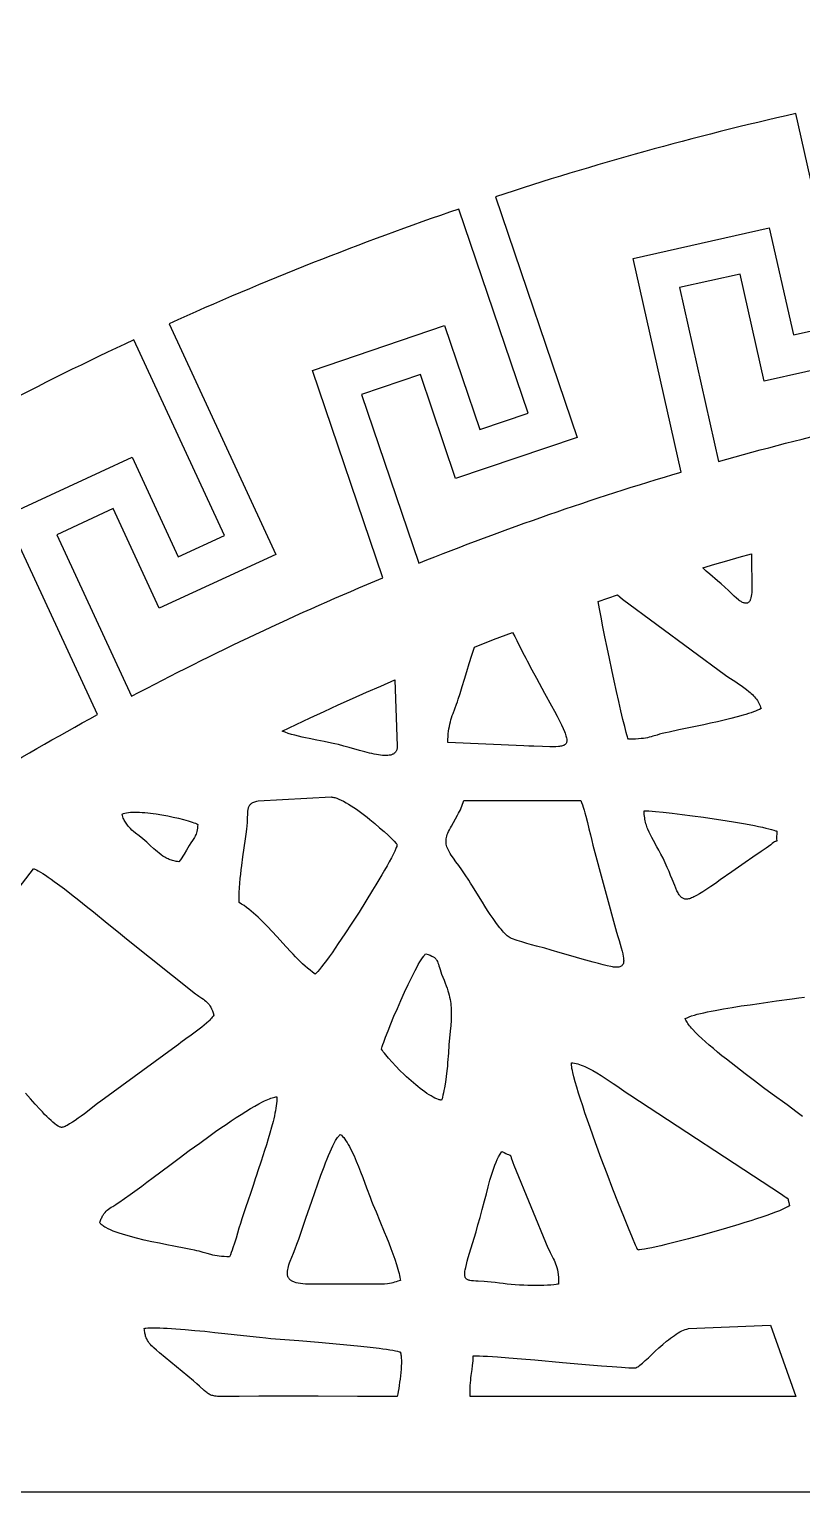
# Model space of a CAD drawing. Header units: millimetres. Extents: x -62 to 1999, y 2324 to 3190.
# Drawn here: x 504.6 to 744, y 2324 to 2777.4 of the extents above; entities that cross this region are included whole.
import ezdxf

# ---------------------------------------------------------------- set-up
doc = ezdxf.new("R2010")
doc.units = ezdxf.units.MM
doc.layers.add('Default_Layer', color=1, linetype='Continuous')

msp = doc.modelspace()

# ---------------------------------------------------------------- linework, layer by layer
at = {"layer": 'Default_Layer'}
for points in [[(-62.32, 2323.98), (1998.88, 2323.98), (1998.88, 3189.82), (-62.32, 3189.82)], [(713.3, 2610.4), (717.05, 2611.52), (720.81, 2612.63), (724.6, 2613.72), (728.41, 2614.8), (728.39, 2614.34), (728.38, 2613.42), (728.38, 2612.51), (728.41, 2610.69), (728.5, 2607.2), (728.53, 2605.59), (728.53, 2604.83), (728.53, 2604.11), (728.5, 2603.42), (728.47, 2602.78), (728.41, 2602.18), (728.33, 2601.63), (728.23, 2601.13), (728.1, 2600.69), (728.03, 2600.49), (727.95, 2600.31), (727.86, 2600.14), (727.76, 2599.99), (727.66, 2599.86), (727.55, 2599.74), (727.42, 2599.64), (727.29, 2599.56), (727.15, 2599.49), (727, 2599.45), (726.84, 2599.42), (726.67, 2599.42), (726.49, 2599.43), (726.3, 2599.46), (726.1, 2599.52), (725.89, 2599.6), (725.66, 2599.69), (725.42, 2599.82), (725.17, 2599.96), (724.91, 2600.13), (724.63, 2600.32), (724.35, 2600.53), (723.73, 2601.03), (723.05, 2601.64), (722.32, 2602.34), (721.8, 2602.86), (721.26, 2603.37), (720.15, 2604.39), (719, 2605.41), (717.84, 2606.42), (715.52, 2608.42), (714.39, 2609.41)], [(680.9, 2599.98), (686.87, 2602), (687.6, 2601.42), (688.42, 2600.75), (720.39, 2577.11), (721.11, 2576.6), (721.88, 2576.09), (723.51, 2575.04), (724.35, 2574.5), (725.18, 2573.93), (726.01, 2573.35), (726.82, 2572.75), (727.61, 2572.12), (727.98, 2571.8), (728.35, 2571.47), (728.7, 2571.13), (729.04, 2570.78), (729.36, 2570.42), (729.67, 2570.06), (729.96, 2569.69), (730.23, 2569.31), (730.48, 2568.91), (730.71, 2568.51), (730.91, 2568.1), (731.09, 2567.68), (731.25, 2567.25), (731.38, 2566.8), (730.88, 2566.54), (730.32, 2566.28), (729.69, 2566.01), (729.01, 2565.75), (728.28, 2565.49), (727.5, 2565.22), (726.67, 2564.96), (725.81, 2564.7), (723.97, 2564.18), (722.01, 2563.67), (719.97, 2563.17), (717.87, 2562.68), (715.75, 2562.21), (713.64, 2561.75), (709.56, 2560.9), (705.88, 2560.15), (702.86, 2559.52), (701.75, 2559.27), (700.78, 2559.03), (699.92, 2558.8), (699.17, 2558.59), (697.87, 2558.21), (697.29, 2558.05), (696.72, 2557.89), (696.15, 2557.76), (695.55, 2557.64), (694.9, 2557.54), (694.19, 2557.46), (693.39, 2557.39), (692.48, 2557.35), (691.44, 2557.32), (690.25, 2557.32), (690.13, 2557.62), (689.98, 2558.06), (689.81, 2558.65), (689.61, 2559.38), (689.14, 2561.19), (688.59, 2563.43), (687.97, 2566.04), (687.29, 2568.95), (686.58, 2572.09), (685.85, 2575.4), (685.11, 2578.81), (684.37, 2582.26), (683.65, 2585.68), (682.97, 2588.99), (682.34, 2592.15), (681.78, 2595.08), (681.29, 2597.71)], [(642.63, 2585.87), (648.5, 2588.16), (654.4, 2590.42), (655.04, 2589.17), (655.68, 2587.94), (656.88, 2585.54), (657.96, 2583.38), (658.44, 2582.44), (658.88, 2581.6), (660.38, 2578.81), (661.78, 2576.21), (664.3, 2571.59), (666.43, 2567.68), (667.35, 2565.97), (668.17, 2564.42), (668.89, 2563.02), (669.52, 2561.77), (670.04, 2560.64), (670.47, 2559.65), (670.65, 2559.19), (670.8, 2558.77), (670.92, 2558.38), (671.03, 2558.01), (671.1, 2557.67), (671.16, 2557.35), (671.18, 2557.06), (671.18, 2556.79), (671.16, 2556.54), (671.11, 2556.32), (671.04, 2556.12), (670.94, 2555.93), (670.82, 2555.77), (670.67, 2555.62), (670.5, 2555.5), (670.3, 2555.38), (670.08, 2555.29), (669.83, 2555.2), (669.55, 2555.13), (669.25, 2555.08), (668.93, 2555.03), (668.57, 2555), (667.8, 2554.96), (666.92, 2554.95), (665.93, 2554.97), (663.66, 2555.05), (660.97, 2555.15), (659.47, 2555.18), (657.87, 2555.2), (634.36, 2556.25), (634.37, 2557.21), (634.41, 2558.11), (634.47, 2558.96), (634.56, 2559.77), (634.66, 2560.53), (634.79, 2561.26), (634.94, 2561.96), (635.11, 2562.64), (635.29, 2563.3), (635.5, 2563.96), (635.71, 2564.62), (635.95, 2565.29), (636.46, 2566.66), (637.01, 2568.14), (637.27, 2568.87), (637.55, 2569.67), (638.14, 2571.51), (638.78, 2573.59), (639.47, 2575.86), (640.2, 2578.28), (640.98, 2580.79), (641.79, 2583.34), (642.2, 2584.61)], [(582.97, 2559.77), (587.31, 2561.85), (591.66, 2563.9), (596.02, 2565.93), (600.39, 2567.93), (604.76, 2569.9), (609.14, 2571.85), (613.52, 2573.78), (617.9, 2575.67), (618.64, 2555.18), (618.63, 2554.91), (618.61, 2554.67), (618.58, 2554.43), (618.53, 2554.21), (618.47, 2554.01), (618.4, 2553.81), (618.31, 2553.63), (618.22, 2553.46), (618.11, 2553.31), (617.99, 2553.16), (617.86, 2553.03), (617.71, 2552.91), (617.56, 2552.79), (617.39, 2552.69), (617.22, 2552.6), (617.03, 2552.52), (616.84, 2552.45), (616.63, 2552.39), (616.19, 2552.3), (615.71, 2552.25), (615.2, 2552.22), (614.66, 2552.23), (614.08, 2552.27), (613.48, 2552.34), (612.84, 2552.43), (612.18, 2552.54), (611.5, 2552.68), (610.79, 2552.83), (610.07, 2553), (608.56, 2553.39), (607, 2553.82), (603.74, 2554.73), (602.09, 2555.18), (600.43, 2555.61), (599.35, 2555.87), (598.25, 2556.11), (596, 2556.58), (593.7, 2557.03), (591.4, 2557.49), (590.26, 2557.72), (589.14, 2557.97), (588.03, 2558.23), (586.95, 2558.5), (585.9, 2558.78), (584.88, 2559.09), (583.9, 2559.42)], [(593.17, 2484.45), (592.39, 2485.04), (591.62, 2485.66), (590.85, 2486.3), (590.09, 2486.97), (589.34, 2487.66), (588.59, 2488.38), (587.85, 2489.11), (587.11, 2489.85), (586.38, 2490.61), (585.65, 2491.38), (584.2, 2492.94), (581.33, 2496.11), (579.9, 2497.67), (578.47, 2499.2), (577.76, 2499.95), (577.04, 2500.68), (576.32, 2501.39), (575.6, 2502.08), (574.87, 2502.75), (574.14, 2503.4), (573.4, 2504.01), (572.67, 2504.6), (571.92, 2505.16), (571.17, 2505.69), (570.42, 2506.17), (569.66, 2506.62), (569.67, 2508.21), (569.72, 2509.75), (569.79, 2511.23), (569.89, 2512.67), (570.01, 2514.08), (570.15, 2515.46), (570.3, 2516.82), (570.47, 2518.17), (570.85, 2520.85), (571.24, 2523.58), (571.65, 2526.4), (571.84, 2527.87), (572.03, 2529.38), (572.15, 2530.46), (572.22, 2531.45), (572.26, 2532.34), (572.29, 2533.15), (572.31, 2533.89), (572.34, 2534.55), (572.39, 2535.14), (572.42, 2535.41), (572.47, 2535.66), (572.52, 2535.91), (572.58, 2536.13), (572.66, 2536.35), (572.76, 2536.55), (572.87, 2536.74), (572.99, 2536.92), (573.14, 2537.09), (573.31, 2537.25), (573.5, 2537.4), (573.71, 2537.54), (573.95, 2537.67), (574.21, 2537.79), (574.5, 2537.91), (574.82, 2538.02), (575.18, 2538.13), (575.56, 2538.23), (598.14, 2539.39), (598.41, 2539.37), (598.69, 2539.32), (598.98, 2539.26), (599.28, 2539.19), (599.59, 2539.09), (599.92, 2538.98), (600.59, 2538.72), (601.29, 2538.4), (602.02, 2538.03), (602.78, 2537.61), (603.56, 2537.15), (604.36, 2536.65), (605.17, 2536.12), (605.99, 2535.56), (606.82, 2534.97), (607.65, 2534.36), (608.48, 2533.73), (609.3, 2533.09), (610.11, 2532.44), (611.69, 2531.14), (613.19, 2529.86), (614.57, 2528.63), (615.8, 2527.5), (616.85, 2526.49), (617.7, 2525.64), (618.3, 2524.98), (618.51, 2524.74), (618.64, 2524.56), (618.57, 2524.32), (618.48, 2524.04), (618.36, 2523.71), (618.22, 2523.36), (617.85, 2522.54), (617.38, 2521.58), (616.83, 2520.51), (616.19, 2519.32), (615.48, 2518.03), (614.7, 2516.65), (613.86, 2515.2), (612.96, 2513.67), (612.01, 2512.09), (611.03, 2510.46), (608.95, 2507.09), (606.8, 2503.67), (604.62, 2500.28), (602.46, 2497), (600.39, 2493.91), (599.4, 2492.47), (598.45, 2491.11), (597.55, 2489.84), (596.7, 2488.68), (595.92, 2487.63), (595.21, 2486.7), (594.57, 2485.91), (594.01, 2485.26), (593.76, 2485), (593.54, 2484.77), (593.34, 2484.59)], [(533.81, 2534.23), (534.27, 2534.36), (534.78, 2534.47), (535.35, 2534.56), (535.96, 2534.62), (536.62, 2534.65), (537.32, 2534.66), (538.06, 2534.66), (538.84, 2534.63), (539.64, 2534.58), (540.47, 2534.52), (541.32, 2534.44), (542.18, 2534.34), (543.06, 2534.23), (543.95, 2534.11), (545.74, 2533.82), (547.52, 2533.5), (549.25, 2533.15), (550.9, 2532.77), (552.44, 2532.38), (553.85, 2531.98), (554.48, 2531.79), (555.07, 2531.59), (555.61, 2531.4), (556.09, 2531.22), (556.51, 2531.04), (556.87, 2530.86), (556.81, 2530.23), (556.74, 2529.66), (556.65, 2529.15), (556.55, 2528.68), (556.43, 2528.26), (556.3, 2527.88), (556.15, 2527.52), (555.99, 2527.19), (555.81, 2526.86), (555.62, 2526.54), (555.2, 2525.89), (554.71, 2525.18), (554.17, 2524.33), (553.73, 2523.6), (553.33, 2522.91), (552.61, 2521.67), (552.26, 2521.08), (551.89, 2520.5), (551.48, 2519.91), (551.02, 2519.3), (550.6, 2519.35), (550.19, 2519.41), (549.8, 2519.48), (549.42, 2519.57), (549.04, 2519.67), (548.68, 2519.78), (548.32, 2519.91), (547.98, 2520.04), (547.64, 2520.19), (547.31, 2520.35), (546.99, 2520.51), (546.67, 2520.69), (546.06, 2521.07), (545.46, 2521.48), (544.89, 2521.92), (544.32, 2522.38), (543.77, 2522.86), (543.22, 2523.35), (542.13, 2524.37), (541.01, 2525.39), (540.42, 2525.9), (539.83, 2526.38), (538.65, 2527.3), (537.52, 2528.2), (536.97, 2528.65), (536.45, 2529.12), (535.95, 2529.61), (535.47, 2530.11), (535.25, 2530.38), (535.03, 2530.65), (534.82, 2530.93), (534.62, 2531.23), (534.43, 2531.53), (534.25, 2531.84), (534.08, 2532.17), (533.92, 2532.5), (533.77, 2532.85), (533.64, 2533.22), (533.51, 2533.6), (533.4, 2534)], [(686.3, 2486.57), (686.04, 2486.59), (685.7, 2486.63), (685.3, 2486.69), (684.83, 2486.78), (683.73, 2487.02), (682.43, 2487.34), (680.97, 2487.72), (679.38, 2488.15), (675.96, 2489.1), (672.46, 2490.12), (669.17, 2491.08), (666.36, 2491.9), (664.34, 2492.47), (661.78, 2493.16), (660.29, 2493.56), (658.75, 2493.99), (657.25, 2494.43), (655.85, 2494.88), (655.21, 2495.1), (654.62, 2495.31), (654.09, 2495.53), (653.64, 2495.73), (653.34, 2495.89), (653.03, 2496.11), (652.69, 2496.38), (652.35, 2496.69), (651.99, 2497.05), (651.61, 2497.44), (651.23, 2497.88), (650.83, 2498.35), (650.43, 2498.84), (650.02, 2499.37), (649.18, 2500.49), (648.34, 2501.69), (647.49, 2502.94), (646.65, 2504.21), (645.83, 2505.48), (645.05, 2506.72), (644.3, 2507.91), (642, 2511.69), (641.39, 2512.66), (640.8, 2513.57), (639.67, 2515.26), (638.63, 2516.76), (637.68, 2518.1), (636.82, 2519.3), (636.05, 2520.38), (635.39, 2521.36), (635.09, 2521.83), (634.83, 2522.27), (634.59, 2522.7), (634.38, 2523.12), (634.2, 2523.52), (634.05, 2523.93), (633.94, 2524.33), (633.85, 2524.72), (633.79, 2525.12), (633.77, 2525.53), (633.78, 2525.94), (633.82, 2526.36), (633.89, 2526.79), (634.01, 2527.23), (634.15, 2527.7), (634.33, 2528.18), (634.55, 2528.69), (634.81, 2529.22), (635.11, 2529.8), (635.42, 2530.37), (636.06, 2531.51), (636.71, 2532.63), (637.34, 2533.75), (637.64, 2534.31), (637.93, 2534.87), (638.21, 2535.43), (638.47, 2535.99), (638.7, 2536.55), (638.91, 2537.12), (639.1, 2537.69), (639.26, 2538.26), (675.5, 2538.27), (675.75, 2537.66), (676, 2536.96), (676.26, 2536.18), (676.52, 2535.33), (676.78, 2534.43), (677.04, 2533.48), (677.55, 2531.51), (678.04, 2529.52), (678.5, 2527.61), (678.93, 2525.88), (679.3, 2524.42), (686.63, 2497.47), (687, 2496.11), (687.37, 2494.85), (688.02, 2492.61), (688.29, 2491.62), (688.51, 2490.73), (688.68, 2489.93), (688.74, 2489.56), (688.78, 2489.21), (688.8, 2488.89), (688.81, 2488.59), (688.79, 2488.3), (688.76, 2488.05), (688.7, 2487.81), (688.62, 2487.59), (688.51, 2487.4), (688.38, 2487.22), (688.22, 2487.07), (688.04, 2486.94), (687.82, 2486.82), (687.58, 2486.73), (687.31, 2486.66), (687, 2486.61), (686.67, 2486.58)], [(736.26, 2528.75), (736.21, 2527.88), (736.18, 2527.2), (736.18, 2526.68), (736.2, 2526.3), (736.23, 2525.87), (736.24, 2525.78), (736.22, 2525.73), (736.18, 2525.72), (736.1, 2525.71), (735.98, 2525.68), (735.8, 2525.61), (735.56, 2525.49), (735.25, 2525.27), (734.86, 2524.95), (734.39, 2524.5), (733, 2523.54), (731.41, 2522.43), (728.85, 2520.69), (726.49, 2519.05), (722.29, 2516.13), (718.75, 2513.65), (717.21, 2512.58), (715.81, 2511.61), (714.53, 2510.76), (713.38, 2510.01), (712.35, 2509.37), (711.41, 2508.83), (710.98, 2508.6), (710.58, 2508.4), (710.19, 2508.22), (709.83, 2508.07), (709.49, 2507.95), (709.16, 2507.85), (708.85, 2507.78), (708.56, 2507.73), (708.29, 2507.71), (708.03, 2507.71), (707.78, 2507.74), (707.55, 2507.79), (707.32, 2507.87), (707.11, 2507.97), (706.91, 2508.09), (706.71, 2508.25), (706.52, 2508.42), (706.34, 2508.62), (706.16, 2508.85), (705.99, 2509.09), (705.82, 2509.37), (705.65, 2509.66), (705.31, 2510.33), (704.97, 2511.08), (704.61, 2511.93), (703.81, 2513.91), (703.36, 2515.03), (702.86, 2516.25), (702.3, 2517.55), (701.67, 2518.94), (701, 2520.36), (700.35, 2521.65), (699.73, 2522.84), (699.13, 2523.93), (698.04, 2525.9), (697.54, 2526.81), (697.08, 2527.68), (696.67, 2528.52), (696.3, 2529.36), (696.13, 2529.79), (695.97, 2530.21), (695.83, 2530.65), (695.7, 2531.09), (695.58, 2531.53), (695.47, 2531.99), (695.38, 2532.47), (695.31, 2532.95), (695.24, 2533.46), (695.2, 2533.98), (695.16, 2534.52), (695.15, 2535.09), (695.83, 2535.07), (696.65, 2535.04), (697.6, 2534.98), (698.65, 2534.89), (701.08, 2534.66), (703.86, 2534.36), (706.9, 2533.99), (710.14, 2533.56), (713.5, 2533.09), (716.89, 2532.6), (720.25, 2532.08), (723.5, 2531.55), (726.55, 2531.02), (729.34, 2530.5), (730.6, 2530.25), (731.78, 2530), (732.84, 2529.76), (733.8, 2529.54), (734.62, 2529.32), (735.32, 2529.12), (735.87, 2528.93), (736.09, 2528.84)], [(632.37, 2445.39), (632.14, 2445.42), (631.91, 2445.46), (631.67, 2445.52), (631.41, 2445.59), (630.89, 2445.79), (630.32, 2446.03), (629.74, 2446.33), (629.12, 2446.68), (628.49, 2447.07), (627.83, 2447.5), (627.16, 2447.97), (626.47, 2448.47), (625.77, 2449.01), (625.07, 2449.57), (624.36, 2450.15), (623.65, 2450.76), (622.93, 2451.38), (622.23, 2452.02), (621.53, 2452.66), (620.83, 2453.31), (619.49, 2454.62), (618.22, 2455.92), (617.05, 2457.17), (615.99, 2458.36), (615.52, 2458.91), (615.08, 2459.44), (614.68, 2459.94), (614.33, 2460.4), (614.03, 2460.83), (613.78, 2461.21), (613.87, 2461.58), (614.01, 2462.06), (614.21, 2462.65), (614.45, 2463.33), (615.05, 2464.96), (615.8, 2466.89), (616.67, 2469.05), (617.64, 2471.39), (618.69, 2473.83), (619.78, 2476.33), (620.9, 2478.82), (622.03, 2481.24), (623.13, 2483.52), (623.66, 2484.59), (624.18, 2485.6), (624.69, 2486.55), (625.17, 2487.43), (625.63, 2488.23), (626.07, 2488.94), (626.47, 2489.55), (626.84, 2490.07), (627.02, 2490.28), (627.18, 2490.47), (627.34, 2490.62), (627.48, 2490.75), (628.23, 2490.52), (628.86, 2490.29), (629.39, 2490.06), (629.62, 2489.94), (629.83, 2489.82), (630.02, 2489.7), (630.2, 2489.57), (630.35, 2489.44), (630.49, 2489.3), (630.62, 2489.16), (630.73, 2489.01), (630.84, 2488.85), (630.93, 2488.69), (631.1, 2488.33), (631.25, 2487.94), (631.39, 2487.5), (631.54, 2487.02), (631.7, 2486.48), (631.9, 2485.88), (632.13, 2485.21), (632.41, 2484.48), (633.17, 2482.57), (633.5, 2481.69), (633.8, 2480.86), (634.07, 2480.08), (634.31, 2479.33), (634.52, 2478.62), (634.71, 2477.94), (634.87, 2477.27), (635.01, 2476.63), (635.13, 2476), (635.22, 2475.38), (635.29, 2474.76), (635.35, 2474.14), (635.38, 2473.51), (635.4, 2472.87), (635.4, 2472.22), (635.39, 2471.54), (635.36, 2470.84), (635.32, 2470.11), (635.21, 2468.52), (635.06, 2466.76), (634.68, 2462.51), (634.48, 2459.95), (634.27, 2457.05), (634.17, 2455.91), (634.01, 2454.43), (633.8, 2452.74), (633.55, 2450.96), (633.27, 2449.21), (633.12, 2448.38), (632.97, 2447.61), (632.82, 2446.91), (632.67, 2446.3), (632.52, 2445.79)], [(693.17, 2398.93), (692.88, 2399.56), (692.5, 2400.41), (691.52, 2402.71), (690.28, 2405.72), (688.83, 2409.32), (687.21, 2413.39), (685.48, 2417.83), (683.69, 2422.51), (681.88, 2427.33), (680.1, 2432.17), (679.23, 2434.56), (678.4, 2436.91), (677.59, 2439.21), (676.82, 2441.45), (676.1, 2443.6), (675.43, 2445.66), (674.81, 2447.6), (674.26, 2449.43), (673.77, 2451.11), (673.36, 2452.65), (673.03, 2454.01), (672.9, 2454.63), (672.79, 2455.2), (672.7, 2455.72), (672.64, 2456.19), (672.6, 2456.61), (672.59, 2456.97), (673.05, 2456.94), (673.53, 2456.87), (674.04, 2456.77), (674.56, 2456.63), (675.1, 2456.46), (675.66, 2456.26), (676.23, 2456.03), (676.82, 2455.77), (677.42, 2455.49), (678.02, 2455.19), (678.64, 2454.87), (679.26, 2454.53), (680.52, 2453.81), (681.79, 2453.04), (683.06, 2452.23), (684.31, 2451.41), (685.53, 2450.59), (686.71, 2449.78), (688.89, 2448.27), (689.87, 2447.6), (690.76, 2447.01), (737.72, 2416.29), (738.17, 2415.92), (738.54, 2415.64), (738.84, 2415.42), (739.08, 2415.26), (739.42, 2415.05), (739.53, 2414.97), (739.62, 2414.9), (739.68, 2414.81), (739.73, 2414.69), (739.77, 2414.54), (739.82, 2414.33), (739.95, 2413.69), (740.19, 2412.67), (739.95, 2412.51), (739.66, 2412.34), (739.33, 2412.16), (738.96, 2411.97), (738.08, 2411.56), (737.05, 2411.12), (735.87, 2410.66), (734.55, 2410.17), (733.11, 2409.65), (731.57, 2409.12), (729.92, 2408.57), (728.2, 2408.01), (726.39, 2407.44), (724.53, 2406.86), (720.67, 2405.7), (716.71, 2404.55), (712.75, 2403.45), (708.89, 2402.4), (705.22, 2401.45), (701.84, 2400.62), (700.29, 2400.25), (698.85, 2399.92), (697.53, 2399.63), (696.34, 2399.39), (695.3, 2399.2), (694.42, 2399.05), (693.7, 2398.96), (693.41, 2398.94)], [(566.67, 2396.84), (565.81, 2396.85), (565.01, 2396.88), (564.24, 2396.94), (563.52, 2397.02), (562.84, 2397.13), (562.18, 2397.24), (561.55, 2397.37), (560.93, 2397.52), (559.72, 2397.84), (558.5, 2398.18), (557.23, 2398.53), (556.56, 2398.7), (555.85, 2398.87), (554.67, 2399.11), (553.17, 2399.41), (549.41, 2400.13), (547.25, 2400.55), (544.97, 2401), (542.61, 2401.5), (540.24, 2402.03), (537.9, 2402.59), (536.76, 2402.89), (535.64, 2403.19), (534.55, 2403.5), (533.51, 2403.82), (532.5, 2404.14), (531.55, 2404.48), (530.66, 2404.82), (529.83, 2405.16), (529.07, 2405.51), (528.38, 2405.87), (528.07, 2406.05), (527.78, 2406.24), (527.51, 2406.42), (527.26, 2406.61), (527.04, 2406.79), (526.84, 2406.98), (526.67, 2407.17), (526.52, 2407.37), (526.62, 2407.72), (526.72, 2408.05), (526.83, 2408.37), (526.95, 2408.67), (527.07, 2408.95), (527.2, 2409.22), (527.34, 2409.48), (527.48, 2409.72), (527.63, 2409.95), (527.78, 2410.17), (528.11, 2410.57), (528.45, 2410.94), (528.82, 2411.27), (529.21, 2411.59), (529.62, 2411.88), (530.05, 2412.17), (530.49, 2412.45), (531.42, 2413.04), (531.9, 2413.35), (532.4, 2413.69), (534.15, 2414.92), (535.88, 2416.16), (539.47, 2418.75), (541.05, 2419.91), (543.07, 2421.41), (548.15, 2425.22), (551.09, 2427.42), (554.21, 2429.73), (557.44, 2432.09), (560.73, 2434.46), (562.38, 2435.62), (564.01, 2436.76), (565.63, 2437.88), (567.22, 2438.95), (568.77, 2439.98), (570.29, 2440.97), (571.75, 2441.89), (573.16, 2442.75), (574.5, 2443.53), (575.77, 2444.24), (576.95, 2444.86), (577.51, 2445.14), (578.05, 2445.39), (578.56, 2445.61), (579.05, 2445.81), (579.51, 2445.98), (579.94, 2446.12), (580.34, 2446.24), (580.72, 2446.32), (581.06, 2446.38), (581.38, 2446.4), (581.37, 2445.77), (581.33, 2445.1), (581.26, 2444.4), (581.17, 2443.67), (581.05, 2442.91), (580.91, 2442.12), (580.76, 2441.31), (580.58, 2440.48), (580.39, 2439.63), (580.18, 2438.76), (579.72, 2436.99), (579.22, 2435.19), (578.68, 2433.38), (578.12, 2431.58), (577.56, 2429.81), (576.45, 2426.44), (575.45, 2423.44), (575.02, 2422.13), (574.65, 2420.97), (574.12, 2419.28), (573.6, 2417.69), (573.08, 2416.16), (572.57, 2414.67), (571.54, 2411.7), (570.48, 2408.57), (570.04, 2407.19), (569.6, 2405.72), (568.7, 2402.64), (568.23, 2401.09), (567.74, 2399.58), (567.48, 2398.86), (567.22, 2398.16), (566.95, 2397.48)], [(614.74, 2388.38), (609.08, 2388.37), (603.42, 2388.35), (592.11, 2388.31), (591.12, 2388.32), (590.21, 2388.35), (589.38, 2388.42), (588.63, 2388.51), (587.95, 2388.63), (587.34, 2388.77), (586.81, 2388.94), (586.56, 2389.03), (586.33, 2389.13), (586.12, 2389.24), (585.92, 2389.35), (585.74, 2389.47), (585.58, 2389.6), (585.42, 2389.73), (585.29, 2389.87), (585.16, 2390.01), (585.05, 2390.16), (584.95, 2390.31), (584.87, 2390.48), (584.79, 2390.64), (584.73, 2390.82), (584.68, 2391), (584.64, 2391.18), (584.62, 2391.37), (584.6, 2391.57), (584.6, 2391.98), (584.63, 2392.41), (584.7, 2392.87), (584.81, 2393.35), (584.94, 2393.85), (585.1, 2394.37), (585.29, 2394.91), (585.49, 2395.48), (585.96, 2396.67), (586.47, 2397.94), (587.02, 2399.29), (587.58, 2400.72), (588.15, 2402.29), (588.81, 2404.19), (590.37, 2408.77), (592.14, 2414.02), (593.08, 2416.75), (594.05, 2419.49), (595.01, 2422.17), (595.98, 2424.75), (596.46, 2425.98), (596.93, 2427.16), (597.39, 2428.28), (597.85, 2429.35), (598.3, 2430.34), (598.73, 2431.26), (599.15, 2432.1), (599.56, 2432.84), (599.95, 2433.49), (600.14, 2433.78), (600.32, 2434.04), (600.5, 2434.27), (600.68, 2434.48), (600.85, 2434.65), (601.01, 2434.79), (601.18, 2434.66), (601.35, 2434.51), (601.7, 2434.17), (602.05, 2433.77), (602.4, 2433.31), (602.76, 2432.8), (603.11, 2432.24), (603.47, 2431.64), (603.83, 2430.99), (604.18, 2430.31), (604.54, 2429.6), (604.89, 2428.86), (605.25, 2428.09), (605.95, 2426.49), (606.64, 2424.83), (607.31, 2423.14), (607.95, 2421.45), (609.16, 2418.19), (610.23, 2415.29), (610.7, 2414.05), (611.13, 2412.99), (612.08, 2410.72), (613.29, 2407.85), (614.64, 2404.59), (615.33, 2402.88), (616.02, 2401.14), (616.68, 2399.41), (617.31, 2397.7), (617.9, 2396.05), (618.42, 2394.47), (618.65, 2393.72), (618.87, 2393), (619.06, 2392.31), (619.22, 2391.65), (619.36, 2391.04), (619.48, 2390.46), (619.56, 2389.93), (619.61, 2389.45), (618.87, 2389.25), (618.28, 2389.07), (617.78, 2388.92), (617.32, 2388.79), (616.85, 2388.67), (616.29, 2388.57), (615.61, 2388.47)], [(668.62, 2388.39), (668.3, 2388.32), (667.93, 2388.26), (667.12, 2388.14), (666.21, 2388.06), (665.19, 2387.99), (664.1, 2387.94), (662.94, 2387.92), (661.72, 2387.91), (660.46, 2387.92), (659.16, 2387.96), (657.85, 2388.01), (656.53, 2388.08), (655.22, 2388.16), (653.93, 2388.27), (652.67, 2388.38), (651.46, 2388.52), (650.3, 2388.67), (648.97, 2388.84), (647.74, 2388.97), (646.61, 2389.06), (645.56, 2389.13), (643.75, 2389.23), (642.97, 2389.28), (642.28, 2389.33), (641.68, 2389.4), (641.15, 2389.5), (640.91, 2389.55), (640.7, 2389.62), (640.5, 2389.7), (640.33, 2389.79), (640.17, 2389.89), (640.03, 2390), (639.91, 2390.13), (639.8, 2390.28), (639.72, 2390.44), (639.65, 2390.61), (639.59, 2390.81), (639.56, 2391.02), (639.54, 2391.26), (639.54, 2391.51), (639.55, 2391.79), (639.58, 2392.09), (639.62, 2392.42), (639.68, 2392.77), (639.85, 2393.55), (640.07, 2394.45), (640.34, 2395.47), (640.67, 2396.62), (641.06, 2397.9), (641.96, 2400.92), (643.05, 2404.59), (643.66, 2406.69), (644.31, 2408.97), (644.99, 2411.45), (645.71, 2414.14), (646.29, 2416.38), (646.83, 2418.51), (647.37, 2420.54), (647.65, 2421.53), (647.94, 2422.48), (648.24, 2423.42), (648.55, 2424.34), (648.89, 2425.24), (649.26, 2426.12), (649.65, 2426.99), (650.07, 2427.84), (650.54, 2428.68), (651.04, 2429.51), (651.74, 2429.12), (652.3, 2428.83), (652.75, 2428.63), (653.09, 2428.49), (653.53, 2428.35), (653.65, 2428.3), (653.74, 2428.24), (653.79, 2428.16), (653.84, 2428.03), (653.98, 2427.55), (654.09, 2427.17), (654.26, 2426.67), (654.5, 2426.02), (654.82, 2425.22), (665.35, 2399.6), (665.71, 2398.83), (666.06, 2398.13), (666.7, 2396.88), (666.99, 2396.32), (667.26, 2395.76), (667.51, 2395.22), (667.73, 2394.67), (667.94, 2394.09), (668.11, 2393.48), (668.27, 2392.83), (668.4, 2392.11), (668.5, 2391.32), (668.57, 2390.45), (668.61, 2389.48)], [(618.63, 2353.55), (612.51, 2353.54), (606.38, 2353.55), (594.13, 2353.58), (588, 2353.59), (581.87, 2353.59), (575.75, 2353.57), (569.63, 2353.53), (566.26, 2353.49), (564.95, 2353.49), (563.85, 2353.51), (562.93, 2353.56), (562.52, 2353.6), (562.15, 2353.65), (561.81, 2353.71), (561.49, 2353.78), (561.19, 2353.87), (560.91, 2353.97), (560.64, 2354.08), (560.38, 2354.21), (560.13, 2354.36), (559.88, 2354.53), (559.62, 2354.72), (559.36, 2354.93), (558.8, 2355.41), (557.43, 2356.67), (556.56, 2357.46), (555.52, 2358.37), (545, 2367.1), (544.1, 2367.84), (543.27, 2368.55), (542.88, 2368.9), (542.51, 2369.27), (542.16, 2369.64), (541.83, 2370.04), (541.53, 2370.46), (541.25, 2370.92), (541.13, 2371.16), (541.01, 2371.41), (540.89, 2371.67), (540.79, 2371.94), (540.69, 2372.22), (540.61, 2372.52), (540.53, 2372.83), (540.46, 2373.16), (540.39, 2373.49), (540.34, 2373.85), (540.3, 2374.22), (540.26, 2374.61), (540.5, 2374.66), (540.78, 2374.7), (541.42, 2374.76), (542.17, 2374.81), (543.04, 2374.82), (544, 2374.82), (545.06, 2374.79), (546.2, 2374.75), (547.41, 2374.69), (550.05, 2374.51), (552.9, 2374.29), (555.9, 2374.02), (558.99, 2373.72), (562.11, 2373.39), (565.2, 2373.06), (571.02, 2372.42), (575.96, 2371.88), (577.94, 2371.67), (579.52, 2371.53), (588.12, 2370.85), (594.29, 2370.34), (597.57, 2370.06), (600.89, 2369.76), (604.17, 2369.45), (607.33, 2369.14), (610.3, 2368.81), (613, 2368.49), (614.23, 2368.33), (615.36, 2368.16), (616.39, 2368), (617.3, 2367.84), (618.09, 2367.69), (618.75, 2367.53), (619.26, 2367.38), (619.46, 2367.31), (619.62, 2367.23), (619.7, 2367.01), (619.76, 2366.75), (619.81, 2366.47), (619.86, 2366.16), (619.89, 2365.82), (619.91, 2365.46), (619.94, 2364.68), (619.93, 2363.82), (619.89, 2362.9), (619.83, 2361.94), (619.75, 2360.95), (619.64, 2359.93), (619.52, 2358.92), (619.39, 2357.91), (619.25, 2356.93), (619.1, 2355.99), (618.94, 2355.11), (618.78, 2354.29)], [(641.23, 2353.55), (641.23, 2354.78), (641.25, 2355.89), (641.29, 2356.88), (641.35, 2357.77), (641.41, 2358.58), (641.49, 2359.32), (641.57, 2360.01), (641.66, 2360.65), (641.83, 2361.88), (642, 2363.13), (642.07, 2363.8), (642.13, 2364.52), (642.18, 2365.3), (642.21, 2366.16), (643.06, 2366.15), (644.09, 2366.12), (645.28, 2366.06), (646.62, 2365.98), (649.72, 2365.78), (653.27, 2365.51), (657.17, 2365.19), (661.31, 2364.84), (669.89, 2364.1), (678.17, 2363.37), (681.92, 2363.06), (685.28, 2362.79), (688.14, 2362.58), (690.39, 2362.44), (691.25, 2362.4), (691.93, 2362.39), (692.39, 2362.41), (692.55, 2362.42), (692.64, 2362.45), (692.9, 2362.57), (693.18, 2362.74), (693.5, 2362.96), (693.85, 2363.22), (694.23, 2363.53), (694.63, 2363.87), (695.51, 2364.65), (696.48, 2365.54), (697.52, 2366.51), (698.61, 2367.53), (699.75, 2368.58), (700.93, 2369.62), (702.12, 2370.64), (702.72, 2371.13), (703.32, 2371.59), (703.91, 2372.04), (704.51, 2372.47), (705.1, 2372.86), (705.68, 2373.22), (706.25, 2373.55), (706.81, 2373.84), (707.36, 2374.09), (707.89, 2374.29), (708.41, 2374.44), (708.67, 2374.5), (708.91, 2374.55), (734.3, 2375.66), (742.15, 2353.54), (736.29, 2353.54)]]:
    msp.add_lwpolyline(points, close=True, dxfattribs=at)
for points in [[(753.86, 2753.86), (771.11, 2676.99), (732.3, 2668.28), (724.85, 2701.49), (706.08, 2697.28), (718.16, 2643.43, -0.023336), (801.99, 2662.87), (794.24, 2730.35), (837.2, 2735.28), (841.08, 2701.46), (856.75, 2703.26), (849.12, 2769.65, 0.023656)], [(649.09, 2725.46), (674.41, 2650.85), (636.74, 2638.07), (625.81, 2670.31), (607.59, 2664.12), (625.32, 2611.86, -0.023336), (706.61, 2640.09), (691.74, 2706.36), (733.93, 2715.83), (741.38, 2682.62), (756.78, 2686.07), (742.14, 2751.27, 0.023656)], [(547.94, 2686.09), (581.03, 2614.6), (544.93, 2597.89), (530.63, 2628.78), (513.17, 2620.7), (536.35, 2570.61, -0.023336), (614.19, 2607.32), (592.37, 2671.63), (633.31, 2685.53), (644.25, 2653.29), (659.19, 2658.36), (637.72, 2721.64, 0.023656)], [(451.53, 2636.21), (492.02, 2568.63), (457.9, 2548.19), (440.41, 2577.39), (423.9, 2567.5), (452.27, 2520.16, -0.023336), (525.77, 2564.92), (497.24, 2626.55), (536.48, 2644.71), (550.78, 2613.82), (565.09, 2620.45), (537.03, 2681.09, 0.023656)]]:
    msp.add_lwpolyline(points, format="xyb", close=True, dxfattribs=at)
for points in [[(480.66, 2484.2), (505.94, 2517.15), (506.13, 2517.09), (506.35, 2517.01), (506.85, 2516.79), (507.43, 2516.48), (508.09, 2516.09), (508.82, 2515.63), (509.62, 2515.1), (510.48, 2514.52), (511.4, 2513.87), (512.37, 2513.18), (513.37, 2512.44), (515.5, 2510.85), (517.73, 2509.14), (520.01, 2507.35), (522.31, 2505.53), (524.57, 2503.72), (528.79, 2500.3), (532.31, 2497.42), (534.76, 2495.43), (556.19, 2478.39), (556.72, 2477.98), (557.22, 2477.61), (558.15, 2476.96), (558.57, 2476.65), (558.97, 2476.35), (559.34, 2476.05), (559.7, 2475.73), (560.03, 2475.4), (560.33, 2475.03), (560.62, 2474.63), (560.89, 2474.18), (561.14, 2473.68), (561.37, 2473.12), (561.58, 2472.48), (561.78, 2471.77), (561.58, 2471.46), (561.35, 2471.16), (561.1, 2470.85), (560.83, 2470.54), (560.55, 2470.23), (560.24, 2469.92), (559.58, 2469.29), (558.87, 2468.66), (558.11, 2468.03), (557.32, 2467.4), (556.5, 2466.78), (554.82, 2465.55), (553.15, 2464.35), (551.57, 2463.21), (550.85, 2462.66), (550.17, 2462.13), (526.77, 2445.1), (525.79, 2444.3), (524.36, 2443.17), (522.63, 2441.84), (521.7, 2441.14), (520.75, 2440.45), (519.81, 2439.77), (518.88, 2439.12), (517.99, 2438.53), (517.15, 2438.01), (516.39, 2437.57), (516.05, 2437.39), (515.73, 2437.24), (515.43, 2437.11), (515.17, 2437.02), (514.94, 2436.97), (514.75, 2436.95), (514.58, 2436.96), (514.4, 2437), (514.21, 2437.06), (514.01, 2437.14), (513.79, 2437.25), (513.56, 2437.37), (513.08, 2437.68), (512.55, 2438.07), (511.98, 2438.54), (511.38, 2439.06), (510.74, 2439.65), (510.08, 2440.29), (509.4, 2440.98), (508.7, 2441.72), (507.98, 2442.49), (506.5, 2444.12), (505, 2445.84), (503.5, 2447.6)], [(744.22, 2440.36), (742.58, 2441.6), (739.44, 2443.9), (734.84, 2447.26), (732.17, 2449.22), (729.34, 2451.33), (726.44, 2453.53), (723.51, 2455.78), (722.06, 2456.92), (720.64, 2458.05), (719.25, 2459.17), (717.89, 2460.28), (716.59, 2461.38), (715.34, 2462.45), (714.15, 2463.49), (713.04, 2464.49), (712.02, 2465.46), (711.08, 2466.38), (710.25, 2467.26), (709.87, 2467.67), (709.52, 2468.08), (709.2, 2468.46), (708.91, 2468.84), (708.65, 2469.19), (708.43, 2469.53), (708.24, 2469.85), (708.08, 2470.15), (707.96, 2470.43), (707.88, 2470.7), (708.45, 2470.96), (709.11, 2471.23), (709.87, 2471.49), (710.7, 2471.74), (711.62, 2472), (712.6, 2472.25), (713.66, 2472.5), (714.77, 2472.74), (715.94, 2472.99), (717.16, 2473.22), (719.72, 2473.69), (722.4, 2474.14), (725.17, 2474.58), (727.98, 2474.99), (730.78, 2475.39), (736.16, 2476.13), (740.97, 2476.78), (743.04, 2477.08), (744.83, 2477.34)]]:
    msp.add_lwpolyline(points, dxfattribs=at)

doc.saveas('drawing.dxf')
